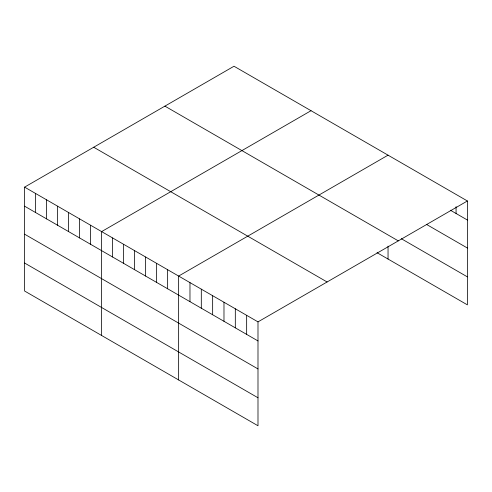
<?xml version="1.0" encoding="UTF-8"?>
<svg xmlns="http://www.w3.org/2000/svg" width="492" height="492" viewBox="0 0 492 492"><rect width="100%" height="100%" fill="white"/><g stroke="black" fill="none" stroke-linecap="round" stroke-linejoin="round"><path stroke-width="0.74" d="M24.6 187.132L257.993 321.879L257.993 425.764L24.6 291.018L24.6 187.132L234.007 66.236L467.4 200.982L467.4 304.868L377.044 252.697M311.03 110.7L101.616 231.603L101.616 335.489M388.047 155.165L178.639 276.067L178.639 379.953M257.993 321.879L467.4 200.982M450.395 210.219L467.4 220.035M426.466 224.395L467.4 248.03M401.275 238.694L467.4 276.873M164.906 106.131L398.292 240.877M93.708 147.237L327.094 281.984M24.6 206.191L257.993 340.938M24.6 234.186L257.993 368.932M24.6 263.029L257.993 397.776M456.066 206.634L456.066 213.491M388.047 246.129L388.047 259.05M246.652 315.335L246.652 334.394M235.317 308.791L235.317 327.85M223.983 302.248L223.983 321.307M212.649 295.704L212.649 314.757M201.308 289.155L201.308 308.213M189.973 282.611L189.973 301.67M167.637 269.714L167.637 288.773M156.634 263.361L156.634 282.42M145.632 257.008L145.632 276.067M134.63 250.656L134.63 269.714M123.627 244.309L123.627 263.361M112.619 237.956L112.619 257.008M90.614 225.25L90.614 244.303M79.612 218.897L79.612 237.956M68.609 212.544L68.609 231.603M57.607 206.191L57.607 225.25M46.605 199.838L46.605 218.897M35.602 193.485L35.602 212.544"/></g></svg>
